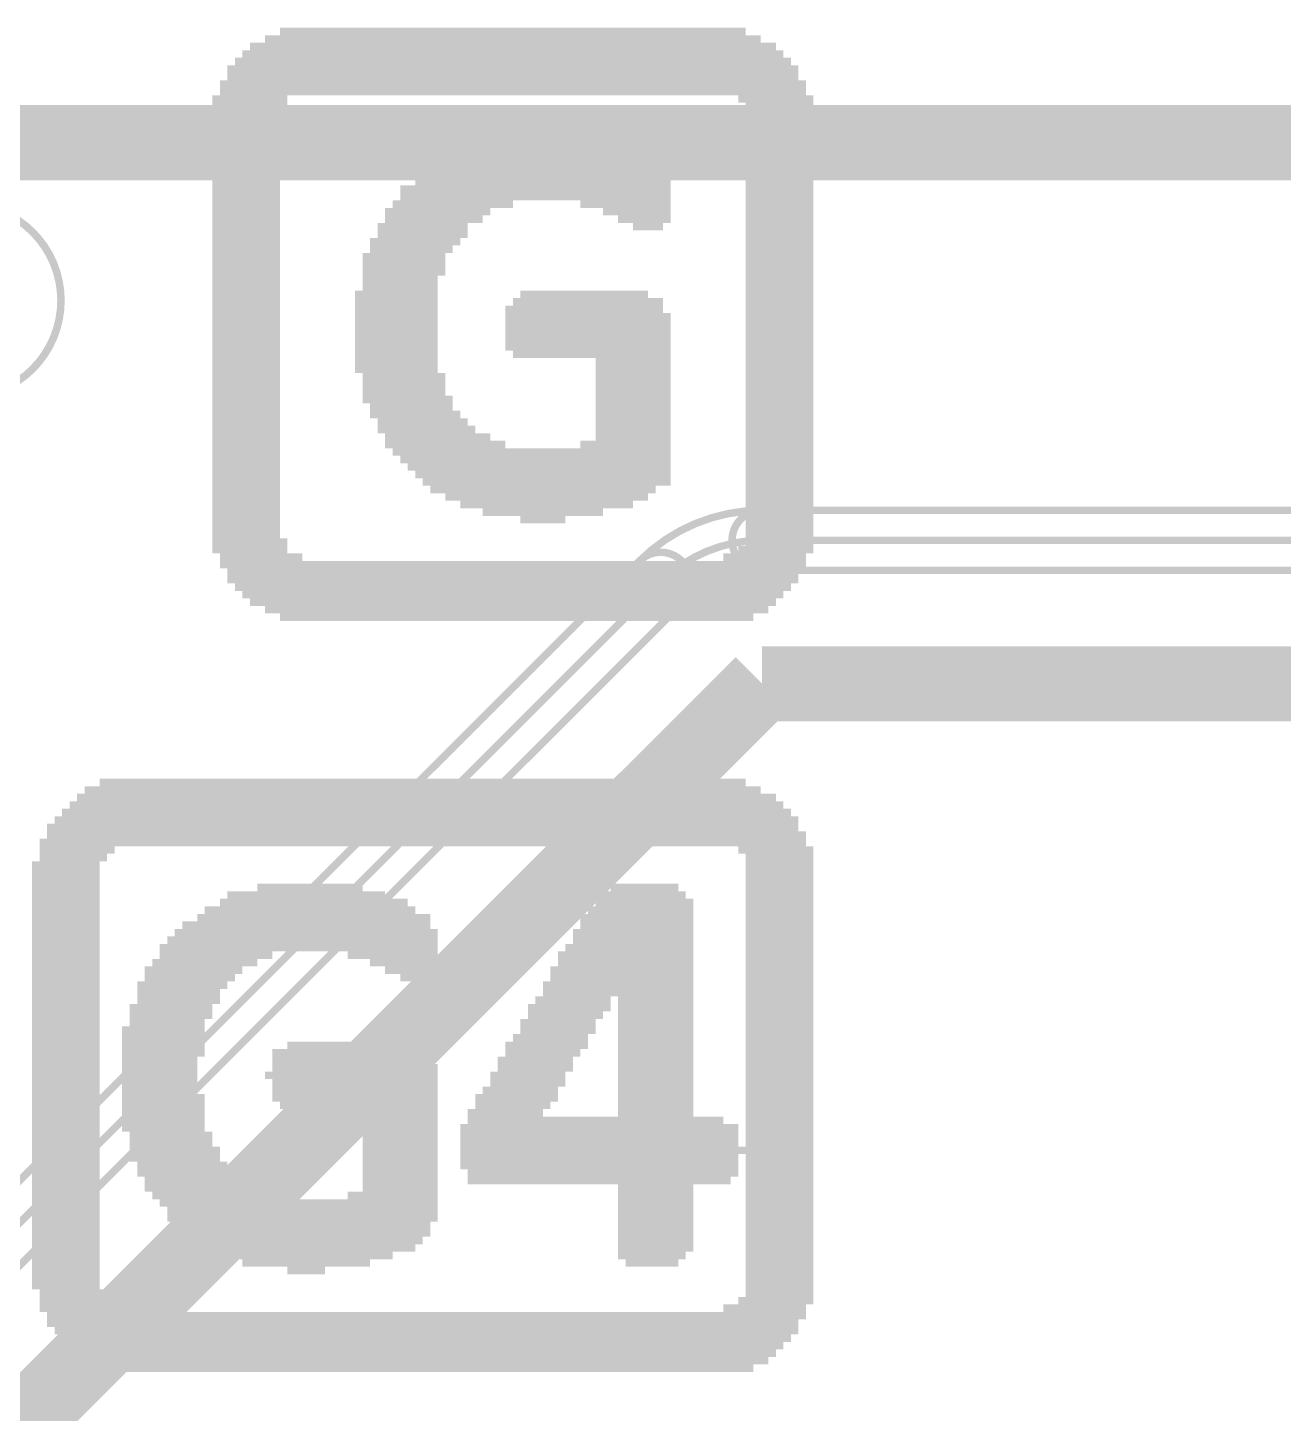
# Model space of a CAD drawing. Header units: millimetres. Extents: x -20.3 to 71.3, y -20.5 to 20.3.
# Drawn here: x 22.383 to 26.628, y 9.063 to 13.75 of the extents above; entities that cross this region are included whole.
import ezdxf

# ---------------------------------------------------------------- set-up
doc = ezdxf.new("R2010")
doc.units = ezdxf.units.MM
for name, color, linetype, true_color in [('Bottom Layer', 7, 'Continuous', 0x0000ff), ('Top Layer', 7, 'Continuous', 0xff0000), ('Top Silkscreen Layer', 7, 'Continuous', 0xffcc00)]:
    doc.layers.add(name, color=color, linetype=linetype, true_color=true_color)

msp = doc.modelspace()

# ---------------------------------------------------------------- linework, layer by layer
at = {"layer": 'Bottom Layer', "const_width": 0.0254}
msp.add_lwpolyline([(21.209, 12.4995, -1), (21.209, 13.1546), (22.1681, 13.1546, -1), (22.1681, 12.4995)], format="xyb", close=True, dxfattribs=at)
at = {"layer": 'Top Layer', "const_width": 0.254}
for points in [[(47.1593, 13.361), (21.616, 13.361)], [(21.209, 7.874), (24.8659, 11.5309)], [(24.8659, 11.5309), (46.0592, 11.5309)]]:
    msp.add_lwpolyline(points, dxfattribs=at)
at = {"layer": 'Top Layer', "const_width": 0.0254}
for points in [[(21.209, 12.4995, -1), (21.209, 13.1546), (22.1681, 13.1546, -1), (22.1681, 12.4995)], [(24.451, 11.9457, -0.198912), (24.8659, 12.1176, -1), (24.8659, 11.9144, 0.198912), (24.5947, 11.8021, -1)], [(24.8659, 11.9144, -1), (24.8659, 12.1176), (40.3599, 12.1176, -1), (40.3599, 11.9144)], [(24.8659, 11.9144, -1), (24.8659, 12.1176), (24.8659, 12.1176, -1), (24.8659, 11.9144)], [(22.3385, 9.5459, -1), (22.1948, 9.6896), (24.451, 11.9457, -1), (24.5947, 11.8021)], [(24.5947, 11.8021, -1), (24.451, 11.9457), (24.451, 11.9457, -1), (24.5947, 11.8021)]]:
    msp.add_lwpolyline(points, format="xyb", close=True, dxfattribs=at)
msp.add_lwpolyline([(40.3599, 12.016), (24.8659, 12.016), (24.8659, 12.016, 0.198912), (24.5228, 11.8739), (24.5228, 11.8739), (22.2667, 9.6177, 0.013475)], format="xyb", dxfattribs=at)
at = {"layer": 'Top Silkscreen Layer', "const_width": 0.0254}
for points in [[(23.2359, 13.737), (24.8107, 13.737)], [(23.2359, 13.737), (24.8107, 13.737)], [(23.1343, 13.6862), (24.9123, 13.6862)], [(23.1343, 13.6862), (24.9123, 13.6862)], [(23.1851, 13.7116), (24.8614, 13.7116)], [(23.1851, 13.7116), (24.8614, 13.7116)], [(23.0834, 13.6354), (24.9631, 13.6354)], [(23.0834, 13.6354), (24.9631, 13.6354)], [(23.1089, 13.6608), (24.9377, 13.6608)], [(23.1089, 13.6608), (24.9377, 13.6608)], [(23.0581, 13.61), (24.9884, 13.61)], [(23.0581, 13.61), (24.9884, 13.61)], [(23.0581, 13.5846), (24.9884, 13.5846)], [(23.0581, 13.5846), (24.9884, 13.5846)], [(23.0327, 13.5592), (25.0139, 13.5592)], [(23.0327, 13.5592), (25.0139, 13.5592)], [(23.0327, 13.5338), (25.0139, 13.5338)], [(23.0327, 13.5338), (25.0139, 13.5338)], [(23.0073, 13.5084), (23.2613, 13.5084)], [(23.0073, 13.5084), (23.2613, 13.5084)], [(24.7853, 13.5084), (25.0393, 13.5084)], [(24.7853, 13.5084), (25.0393, 13.5084)], [(23.0073, 13.483), (23.2613, 13.483)], [(23.0073, 13.483), (23.2613, 13.483)], [(23.0073, 13.4576), (23.2359, 13.4576)], [(23.0073, 13.4576), (23.2359, 13.4576)], [(24.8107, 13.483), (25.0393, 13.483)], [(24.8107, 13.483), (25.0393, 13.483)], [(24.8107, 13.4576), (25.0393, 13.4576)], [(24.8107, 13.4576), (25.0393, 13.4576)], [(23.0073, 13.4322), (23.2359, 13.4322)], [(23.0073, 13.4322), (23.2359, 13.4322)], [(23.0073, 13.4068), (23.2359, 13.4068)], [(23.0073, 13.4068), (23.2359, 13.4068)], [(24.8107, 13.4322), (25.0393, 13.4322)], [(24.8107, 13.4322), (25.0393, 13.4322)], [(24.8107, 13.4068), (25.0393, 13.4068)], [(24.8107, 13.4068), (25.0393, 13.4068)], [(23.0073, 13.3814), (23.2359, 13.3814)], [(23.0073, 13.3814), (23.2359, 13.3814)], [(23.0073, 13.356), (23.2359, 13.356)], [(23.0073, 13.356), (23.2359, 13.356)], [(23.8709, 13.356), (24.4043, 13.356)], [(23.8709, 13.356), (24.4043, 13.356)], [(23.9471, 13.3814), (24.3281, 13.3814)], [(23.9471, 13.3814), (24.3281, 13.3814)], [(24.8107, 13.3814), (25.0393, 13.3814)], [(24.8107, 13.3814), (25.0393, 13.3814)], [(24.8107, 13.356), (25.0393, 13.356)], [(24.8107, 13.356), (25.0393, 13.356)], [(23.0073, 13.3306), (23.2359, 13.3306)], [(23.0073, 13.3306), (23.2359, 13.3306)], [(23.0073, 13.3052), (23.2359, 13.3052)], [(23.0073, 13.3052), (23.2359, 13.3052)], [(23.7693, 13.3052), (24.5059, 13.3052)], [(23.7693, 13.3052), (24.5059, 13.3052)], [(23.8201, 13.3306), (24.4551, 13.3306)], [(23.8201, 13.3306), (24.4551, 13.3306)], [(24.8107, 13.3306), (25.0393, 13.3306)], [(24.8107, 13.3306), (25.0393, 13.3306)], [(24.8107, 13.3052), (25.0393, 13.3052)], [(24.8107, 13.3052), (25.0393, 13.3052)], [(23.0073, 13.2798), (23.2359, 13.2798)], [(23.0073, 13.2798), (23.2359, 13.2798)], [(23.0073, 13.2544), (23.2359, 13.2544)], [(23.0073, 13.2544), (23.2359, 13.2544)], [(23.7184, 13.2544), (24.5313, 13.2544)], [(23.7184, 13.2544), (24.5313, 13.2544)], [(23.7439, 13.2798), (24.5313, 13.2798)], [(23.7439, 13.2798), (24.5313, 13.2798)], [(24.8107, 13.2798), (25.0393, 13.2798)], [(24.8107, 13.2798), (25.0393, 13.2798)], [(24.8107, 13.2544), (25.0393, 13.2544)], [(24.8107, 13.2544), (25.0393, 13.2544)], [(23.0073, 13.229), (23.2359, 13.229)], [(23.0073, 13.229), (23.2359, 13.229)], [(23.0073, 13.2036), (23.2359, 13.2036)], [(23.0073, 13.2036), (23.2359, 13.2036)], [(23.6423, 13.2036), (24.5567, 13.2036)], [(23.6423, 13.2036), (24.5567, 13.2036)], [(23.6931, 13.229), (24.5567, 13.229)], [(23.6931, 13.229), (24.5567, 13.229)], [(24.8107, 13.229), (25.0393, 13.229)], [(24.8107, 13.229), (25.0393, 13.229)], [(24.8107, 13.2036), (25.0393, 13.2036)], [(24.8107, 13.2036), (25.0393, 13.2036)], [(23.0073, 13.1782), (23.2359, 13.1782)], [(23.0073, 13.1782), (23.2359, 13.1782)], [(23.6423, 13.1782), (24.5567, 13.1782)], [(23.6423, 13.1782), (24.5567, 13.1782)], [(24.8107, 13.1782), (25.0393, 13.1782)], [(24.8107, 13.1782), (25.0393, 13.1782)], [(23.0073, 13.1528), (23.2359, 13.1528)], [(23.0073, 13.1528), (23.2359, 13.1528)], [(23.0073, 13.1274), (23.2359, 13.1274)], [(23.0073, 13.1274), (23.2359, 13.1274)], [(23.5914, 13.1274), (23.9471, 13.1274)], [(23.5914, 13.1274), (23.9471, 13.1274)], [(23.6169, 13.1528), (24.0233, 13.1528)], [(23.6169, 13.1528), (24.0233, 13.1528)], [(24.2519, 13.1528), (24.5567, 13.1528)], [(24.2519, 13.1528), (24.5567, 13.1528)], [(24.3281, 13.1274), (24.5567, 13.1274)], [(24.3281, 13.1274), (24.5567, 13.1274)], [(24.8107, 13.1528), (25.0393, 13.1528)], [(24.8107, 13.1528), (25.0393, 13.1528)], [(24.8107, 13.1274), (25.0393, 13.1274)], [(24.8107, 13.1274), (25.0393, 13.1274)], [(23.0073, 13.102), (23.2359, 13.102)], [(23.0073, 13.102), (23.2359, 13.102)], [(23.0073, 13.0766), (23.2359, 13.0766)], [(23.0073, 13.0766), (23.2359, 13.0766)], [(23.5661, 13.0766), (23.8709, 13.0766)], [(23.5661, 13.0766), (23.8709, 13.0766)], [(23.5914, 13.102), (23.9217, 13.102)], [(23.5914, 13.102), (23.9217, 13.102)], [(24.3789, 13.102), (24.5567, 13.102)], [(24.3789, 13.102), (24.5567, 13.102)], [(24.4297, 13.0766), (24.5313, 13.0766)], [(24.4297, 13.0766), (24.5313, 13.0766)], [(24.8107, 13.102), (25.0393, 13.102)], [(24.8107, 13.102), (25.0393, 13.102)], [(24.8107, 13.0766), (25.0393, 13.0766)], [(24.8107, 13.0766), (25.0393, 13.0766)], [(23.0073, 13.0512), (23.2359, 13.0512)], [(23.0073, 13.0512), (23.2359, 13.0512)], [(23.0073, 13.0258), (23.2359, 13.0258)], [(23.0073, 13.0258), (23.2359, 13.0258)], [(23.5407, 13.0258), (23.8454, 13.0258)], [(23.5407, 13.0258), (23.8454, 13.0258)], [(23.5661, 13.0512), (23.8709, 13.0512)], [(23.5661, 13.0512), (23.8709, 13.0512)], [(24.8107, 13.0512), (25.0393, 13.0512)], [(24.8107, 13.0512), (25.0393, 13.0512)], [(24.8107, 13.0258), (25.0393, 13.0258)], [(24.8107, 13.0258), (25.0393, 13.0258)], [(23.0073, 13.0004), (23.2359, 13.0004)], [(23.0073, 13.0004), (23.2359, 13.0004)], [(23.0073, 12.975), (23.2359, 12.975)], [(23.0073, 12.975), (23.2359, 12.975)], [(23.5153, 12.975), (23.7947, 12.975)], [(23.5153, 12.975), (23.7947, 12.975)], [(23.5407, 13.0004), (23.8201, 13.0004)], [(23.5407, 13.0004), (23.8201, 13.0004)], [(24.8107, 13.0004), (25.0393, 13.0004)], [(24.8107, 13.0004), (25.0393, 13.0004)], [(24.8107, 12.975), (25.0393, 12.975)], [(24.8107, 12.975), (25.0393, 12.975)], [(23.0073, 12.9496), (23.2359, 12.9496)], [(23.0073, 12.9496), (23.2359, 12.9496)], [(23.0073, 12.9242), (23.2359, 12.9242)], [(23.0073, 12.9242), (23.2359, 12.9242)], [(23.5153, 12.9496), (23.7947, 12.9496)], [(23.5153, 12.9496), (23.7947, 12.9496)], [(23.5153, 12.9242), (23.7947, 12.9242)], [(23.5153, 12.9242), (23.7947, 12.9242)], [(24.8107, 12.9496), (25.0393, 12.9496)], [(24.8107, 12.9496), (25.0393, 12.9496)], [(24.8107, 12.9242), (25.0393, 12.9242)], [(24.8107, 12.9242), (25.0393, 12.9242)], [(23.0073, 12.8988), (23.2359, 12.8988)], [(23.0073, 12.8988), (23.2359, 12.8988)], [(23.5153, 12.8988), (23.7693, 12.8988)], [(23.5153, 12.8988), (23.7693, 12.8988)], [(24.8107, 12.8988), (25.0393, 12.8988)], [(24.8107, 12.8988), (25.0393, 12.8988)], [(23.0073, 12.8734), (23.2359, 12.8734)], [(23.0073, 12.8734), (23.2359, 12.8734)], [(23.0073, 12.848), (23.2359, 12.848)], [(23.0073, 12.848), (23.2359, 12.848)], [(23.4899, 12.848), (23.7693, 12.848)], [(23.4899, 12.848), (23.7693, 12.848)], [(23.5153, 12.8734), (23.7693, 12.8734)], [(23.5153, 12.8734), (23.7693, 12.8734)], [(24.0487, 12.848), (24.4804, 12.848)], [(24.0487, 12.848), (24.4804, 12.848)], [(24.8107, 12.8734), (25.0393, 12.8734)], [(24.8107, 12.8734), (25.0393, 12.8734)], [(24.8107, 12.848), (25.0393, 12.848)], [(24.8107, 12.848), (25.0393, 12.848)], [(23.0073, 12.8226), (23.2359, 12.8226)], [(23.0073, 12.8226), (23.2359, 12.8226)], [(23.0073, 12.7972), (23.2359, 12.7972)], [(23.0073, 12.7972), (23.2359, 12.7972)], [(23.4899, 12.8226), (23.7693, 12.8226)], [(23.4899, 12.8226), (23.7693, 12.8226)], [(23.4899, 12.7972), (23.7693, 12.7972)], [(23.4899, 12.7972), (23.7693, 12.7972)], [(23.9979, 12.7972), (24.5313, 12.7972)], [(23.9979, 12.7972), (24.5313, 12.7972)], [(24.0233, 12.8226), (24.5313, 12.8226)], [(24.0233, 12.8226), (24.5313, 12.8226)], [(24.8107, 12.8226), (25.0393, 12.8226)], [(24.8107, 12.8226), (25.0393, 12.8226)], [(24.8107, 12.7972), (25.0393, 12.7972)], [(24.8107, 12.7972), (25.0393, 12.7972)], [(23.0073, 12.7718), (23.2359, 12.7718)], [(23.0073, 12.7718), (23.2359, 12.7718)], [(23.0073, 12.7464), (23.2359, 12.7464)], [(23.0073, 12.7464), (23.2359, 12.7464)], [(23.4899, 12.7718), (23.7693, 12.7718)], [(23.4899, 12.7718), (23.7693, 12.7718)], [(23.4899, 12.7464), (23.7693, 12.7464)], [(23.4899, 12.7464), (23.7693, 12.7464)], [(23.9979, 12.7718), (24.5567, 12.7718)], [(23.9979, 12.7718), (24.5567, 12.7718)], [(23.9979, 12.7464), (24.5567, 12.7464)], [(23.9979, 12.7464), (24.5567, 12.7464)], [(24.8107, 12.7718), (25.0393, 12.7718)], [(24.8107, 12.7718), (25.0393, 12.7718)], [(24.8107, 12.7464), (25.0393, 12.7464)], [(24.8107, 12.7464), (25.0393, 12.7464)], [(23.0073, 12.721), (23.2359, 12.721)], [(23.0073, 12.721), (23.2359, 12.721)], [(23.0073, 12.6956), (23.2359, 12.6956)], [(23.0073, 12.6956), (23.2359, 12.6956)], [(23.4899, 12.721), (23.7693, 12.721)], [(23.4899, 12.721), (23.7693, 12.721)], [(23.4899, 12.6956), (23.7693, 12.6956)], [(23.4899, 12.6956), (23.7693, 12.6956)], [(23.9979, 12.721), (24.5567, 12.721)], [(23.9979, 12.721), (24.5567, 12.721)], [(23.9979, 12.6956), (24.5567, 12.6956)], [(23.9979, 12.6956), (24.5567, 12.6956)], [(24.8107, 12.721), (25.0393, 12.721)], [(24.8107, 12.721), (25.0393, 12.721)], [(24.8107, 12.6956), (25.0393, 12.6956)], [(24.8107, 12.6956), (25.0393, 12.6956)], [(23.0073, 12.6702), (23.2359, 12.6702)], [(23.0073, 12.6702), (23.2359, 12.6702)], [(23.0073, 12.6448), (23.2359, 12.6448)], [(23.0073, 12.6448), (23.2359, 12.6448)], [(23.4899, 12.6702), (23.7693, 12.6702)], [(23.4899, 12.6702), (23.7693, 12.6702)], [(23.4899, 12.6448), (23.7693, 12.6448)], [(23.4899, 12.6448), (23.7693, 12.6448)], [(23.9979, 12.6702), (24.5567, 12.6702)], [(23.9979, 12.6702), (24.5567, 12.6702)], [(24.0233, 12.6448), (24.5567, 12.6448)], [(24.0233, 12.6448), (24.5567, 12.6448)], [(24.8107, 12.6702), (25.0393, 12.6702)], [(24.8107, 12.6702), (25.0393, 12.6702)], [(24.8107, 12.6448), (25.0393, 12.6448)], [(24.8107, 12.6448), (25.0393, 12.6448)], [(23.0073, 12.6194), (23.2359, 12.6194)], [(23.0073, 12.6194), (23.2359, 12.6194)], [(23.0073, 12.594), (23.2359, 12.594)], [(23.0073, 12.594), (23.2359, 12.594)], [(23.4899, 12.6194), (23.7693, 12.6194)], [(23.4899, 12.6194), (23.7693, 12.6194)], [(23.4899, 12.594), (23.7693, 12.594)], [(23.4899, 12.594), (23.7693, 12.594)], [(24.3027, 12.6194), (24.5567, 12.6194)], [(24.3027, 12.6194), (24.5567, 12.6194)], [(24.3027, 12.594), (24.5567, 12.594)], [(24.3027, 12.594), (24.5567, 12.594)], [(24.8107, 12.6194), (25.0393, 12.6194)], [(24.8107, 12.6194), (25.0393, 12.6194)], [(24.8107, 12.594), (25.0393, 12.594)], [(24.8107, 12.594), (25.0393, 12.594)], [(23.0073, 12.5686), (23.2359, 12.5686)], [(23.0073, 12.5686), (23.2359, 12.5686)], [(23.5153, 12.5686), (23.7947, 12.5686)], [(23.5153, 12.5686), (23.7947, 12.5686)], [(24.3027, 12.5686), (24.5567, 12.5686)], [(24.3027, 12.5686), (24.5567, 12.5686)], [(24.8107, 12.5686), (25.0393, 12.5686)], [(24.8107, 12.5686), (25.0393, 12.5686)], [(23.0073, 12.5432), (23.2359, 12.5432)], [(23.0073, 12.5432), (23.2359, 12.5432)], [(23.0073, 12.5178), (23.2359, 12.5178)], [(23.0073, 12.5178), (23.2359, 12.5178)], [(23.5153, 12.5432), (23.7947, 12.5432)], [(23.5153, 12.5432), (23.7947, 12.5432)], [(23.5153, 12.5178), (23.7947, 12.5178)], [(23.5153, 12.5178), (23.7947, 12.5178)], [(24.3027, 12.5432), (24.5567, 12.5432)], [(24.3027, 12.5432), (24.5567, 12.5432)], [(24.3027, 12.5178), (24.5567, 12.5178)], [(24.3027, 12.5178), (24.5567, 12.5178)], [(24.8107, 12.5432), (25.0393, 12.5432)], [(24.8107, 12.5432), (25.0393, 12.5432)], [(24.8107, 12.5178), (25.0393, 12.5178)], [(24.8107, 12.5178), (25.0393, 12.5178)], [(23.0073, 12.4924), (23.2359, 12.4924)], [(23.0073, 12.4924), (23.2359, 12.4924)], [(23.0073, 12.467), (23.2359, 12.467)], [(23.0073, 12.467), (23.2359, 12.467)], [(23.5153, 12.4924), (23.8201, 12.4924)], [(23.5153, 12.4924), (23.8201, 12.4924)], [(23.5407, 12.467), (23.8201, 12.467)], [(23.5407, 12.467), (23.8201, 12.467)], [(24.3027, 12.4924), (24.5567, 12.4924)], [(24.3027, 12.4924), (24.5567, 12.4924)], [(24.3027, 12.467), (24.5567, 12.467)], [(24.3027, 12.467), (24.5567, 12.467)], [(24.8107, 12.4924), (25.0393, 12.4924)], [(24.8107, 12.4924), (25.0393, 12.4924)], [(24.8107, 12.467), (25.0393, 12.467)], [(24.8107, 12.467), (25.0393, 12.467)], [(23.0073, 12.4416), (23.2359, 12.4416)], [(23.0073, 12.4416), (23.2359, 12.4416)], [(23.0073, 12.4162), (23.2359, 12.4162)], [(23.0073, 12.4162), (23.2359, 12.4162)], [(23.5407, 12.4416), (23.8454, 12.4416)], [(23.5407, 12.4416), (23.8454, 12.4416)], [(23.5661, 12.4162), (23.8709, 12.4162)], [(23.5661, 12.4162), (23.8709, 12.4162)], [(24.3027, 12.4416), (24.5567, 12.4416)], [(24.3027, 12.4416), (24.5567, 12.4416)], [(24.3027, 12.4162), (24.5567, 12.4162)], [(24.3027, 12.4162), (24.5567, 12.4162)], [(24.8107, 12.4416), (25.0393, 12.4416)], [(24.8107, 12.4416), (25.0393, 12.4416)], [(24.8107, 12.4162), (25.0393, 12.4162)], [(24.8107, 12.4162), (25.0393, 12.4162)], [(23.0073, 12.3908), (23.2359, 12.3908)], [(23.0073, 12.3908), (23.2359, 12.3908)], [(23.0073, 12.3654), (23.2359, 12.3654)], [(23.0073, 12.3654), (23.2359, 12.3654)], [(23.5661, 12.3908), (23.8963, 12.3908)], [(23.5661, 12.3908), (23.8963, 12.3908)], [(23.5914, 12.3654), (23.9471, 12.3654)], [(23.5914, 12.3654), (23.9471, 12.3654)], [(24.3027, 12.3908), (24.5567, 12.3908)], [(24.3027, 12.3908), (24.5567, 12.3908)], [(24.3027, 12.3654), (24.5567, 12.3654)], [(24.3027, 12.3654), (24.5567, 12.3654)], [(24.8107, 12.3908), (25.0393, 12.3908)], [(24.8107, 12.3908), (25.0393, 12.3908)], [(24.8107, 12.3654), (25.0393, 12.3654)], [(24.8107, 12.3654), (25.0393, 12.3654)], [(23.0073, 12.34), (23.2359, 12.34)], [(23.0073, 12.34), (23.2359, 12.34)], [(23.0073, 12.3146), (23.2359, 12.3146)], [(23.0073, 12.3146), (23.2359, 12.3146)], [(23.5914, 12.34), (23.9979, 12.34)], [(23.5914, 12.34), (23.9979, 12.34)], [(23.6169, 12.3146), (24.5567, 12.3146)], [(23.6169, 12.3146), (24.5567, 12.3146)], [(24.2519, 12.34), (24.5567, 12.34)], [(24.2519, 12.34), (24.5567, 12.34)], [(24.8107, 12.34), (25.0393, 12.34)], [(24.8107, 12.34), (25.0393, 12.34)], [(24.8107, 12.3146), (25.0393, 12.3146)], [(24.8107, 12.3146), (25.0393, 12.3146)], [(23.0073, 12.2892), (23.2359, 12.2892)], [(23.0073, 12.2892), (23.2359, 12.2892)], [(23.6423, 12.2892), (24.5567, 12.2892)], [(23.6423, 12.2892), (24.5567, 12.2892)], [(24.8107, 12.2892), (25.0393, 12.2892)], [(24.8107, 12.2892), (25.0393, 12.2892)], [(23.0073, 12.2638), (23.2359, 12.2638)], [(23.0073, 12.2638), (23.2359, 12.2638)], [(23.0073, 12.2384), (23.2359, 12.2384)], [(23.0073, 12.2384), (23.2359, 12.2384)], [(23.6677, 12.2638), (24.5567, 12.2638)], [(23.6677, 12.2638), (24.5567, 12.2638)], [(23.6931, 12.2384), (24.5567, 12.2384)], [(23.6931, 12.2384), (24.5567, 12.2384)], [(24.8107, 12.2638), (25.0393, 12.2638)], [(24.8107, 12.2638), (25.0393, 12.2638)], [(24.8107, 12.2384), (25.0393, 12.2384)], [(24.8107, 12.2384), (25.0393, 12.2384)], [(23.0073, 12.213), (23.2359, 12.213)], [(23.0073, 12.213), (23.2359, 12.213)], [(23.0073, 12.1876), (23.2359, 12.1876)], [(23.0073, 12.1876), (23.2359, 12.1876)], [(23.7184, 12.213), (24.5567, 12.213)], [(23.7184, 12.213), (24.5567, 12.213)], [(23.7439, 12.1876), (24.5059, 12.1876)], [(23.7439, 12.1876), (24.5059, 12.1876)], [(24.8107, 12.213), (25.0393, 12.213)], [(24.8107, 12.213), (25.0393, 12.213)], [(24.8107, 12.1876), (25.0393, 12.1876)], [(24.8107, 12.1876), (25.0393, 12.1876)], [(23.0073, 12.1622), (23.2359, 12.1622)], [(23.0073, 12.1622), (23.2359, 12.1622)], [(23.0073, 12.1368), (23.2359, 12.1368)], [(23.0073, 12.1368), (23.2359, 12.1368)], [(23.7947, 12.1622), (24.4804, 12.1622)], [(23.7947, 12.1622), (24.4804, 12.1622)], [(23.8454, 12.1368), (24.4297, 12.1368)], [(23.8454, 12.1368), (24.4297, 12.1368)], [(24.8107, 12.1622), (25.0393, 12.1622)], [(24.8107, 12.1622), (25.0393, 12.1622)], [(24.8107, 12.1368), (25.0393, 12.1368)], [(24.8107, 12.1368), (25.0393, 12.1368)], [(23.0073, 12.1114), (23.2359, 12.1114)], [(23.0073, 12.1114), (23.2359, 12.1114)], [(23.0073, 12.086), (23.2359, 12.086)], [(23.0073, 12.086), (23.2359, 12.086)], [(23.9217, 12.1114), (24.3281, 12.1114)], [(23.9217, 12.1114), (24.3281, 12.1114)], [(24.0487, 12.086), (24.2011, 12.086)], [(24.0487, 12.086), (24.2011, 12.086)], [(24.8107, 12.1114), (25.0393, 12.1114)], [(24.8107, 12.1114), (25.0393, 12.1114)], [(24.8107, 12.086), (25.0393, 12.086)], [(24.8107, 12.086), (25.0393, 12.086)], [(23.0073, 12.0606), (23.2359, 12.0606)], [(23.0073, 12.0606), (23.2359, 12.0606)], [(23.0073, 12.0352), (23.2359, 12.0352)], [(23.0073, 12.0352), (23.2359, 12.0352)], [(24.8107, 12.0606), (25.0393, 12.0606)], [(24.8107, 12.0606), (25.0393, 12.0606)], [(24.8107, 12.0352), (25.0393, 12.0352)], [(24.8107, 12.0352), (25.0393, 12.0352)], [(23.0073, 12.0098), (23.2613, 12.0098)], [(23.0073, 12.0098), (23.2613, 12.0098)], [(24.8107, 12.0098), (25.0393, 12.0098)], [(24.8107, 12.0098), (25.0393, 12.0098)], [(23.0073, 11.9844), (23.2613, 11.9844)], [(23.0073, 11.9844), (23.2613, 11.9844)], [(23.0327, 11.959), (23.3121, 11.959)], [(23.0327, 11.959), (23.3121, 11.959)], [(24.7344, 11.959), (25.0139, 11.959)], [(24.7344, 11.959), (25.0139, 11.959)], [(24.7853, 11.9844), (25.0393, 11.9844)], [(24.7853, 11.9844), (25.0393, 11.9844)], [(23.0327, 11.9336), (25.0139, 11.9336)], [(23.0327, 11.9336), (25.0139, 11.9336)], [(23.0581, 11.9082), (24.9884, 11.9082)], [(23.0581, 11.9082), (24.9884, 11.9082)], [(23.0581, 11.8828), (24.9884, 11.8828)], [(23.0581, 11.8828), (24.9884, 11.8828)], [(23.0834, 11.8574), (24.9631, 11.8574)], [(23.0834, 11.8574), (24.9631, 11.8574)], [(23.1089, 11.832), (24.9377, 11.832)], [(23.1089, 11.832), (24.9377, 11.832)], [(23.1343, 11.8066), (24.9123, 11.8066)], [(23.1343, 11.8066), (24.9123, 11.8066)], [(23.1851, 11.7812), (24.8869, 11.7812)], [(23.1851, 11.7812), (24.8869, 11.7812)], [(23.2359, 11.7558), (24.8361, 11.7558)], [(23.2359, 11.7558), (24.8361, 11.7558)], [(22.6263, 11.197), (24.8107, 11.197)], [(22.6263, 11.197), (24.8107, 11.197)], [(22.5501, 11.1462), (24.9123, 11.1462)], [(22.5501, 11.1462), (24.9123, 11.1462)], [(22.5754, 11.1716), (24.8614, 11.1716)], [(22.5754, 11.1716), (24.8614, 11.1716)], [(22.4993, 11.0954), (24.9631, 11.0954)], [(22.4993, 11.0954), (24.9631, 11.0954)], [(22.5247, 11.1208), (24.9377, 11.1208)], [(22.5247, 11.1208), (24.9377, 11.1208)], [(22.4739, 11.07), (24.9884, 11.07)], [(22.4739, 11.07), (24.9884, 11.07)], [(22.4484, 11.0446), (24.9884, 11.0446)], [(22.4484, 11.0446), (24.9884, 11.0446)], [(22.4484, 11.0192), (25.0139, 11.0192)], [(22.4484, 11.0192), (25.0139, 11.0192)], [(22.4231, 10.9938), (25.0139, 10.9938)], [(22.4231, 10.9938), (25.0139, 10.9938)], [(22.4231, 10.9684), (22.6771, 10.9684)], [(22.4231, 10.9684), (22.6771, 10.9684)], [(24.7853, 10.9684), (25.0393, 10.9684)], [(24.7853, 10.9684), (25.0393, 10.9684)], [(22.3977, 10.9176), (22.6263, 10.9176)], [(22.3977, 10.9176), (22.6263, 10.9176)], [(22.4231, 10.943), (22.6517, 10.943)], [(22.4231, 10.943), (22.6517, 10.943)], [(24.8107, 10.943), (25.0393, 10.943)], [(24.8107, 10.943), (25.0393, 10.943)], [(24.8107, 10.9176), (25.0393, 10.9176)], [(24.8107, 10.9176), (25.0393, 10.9176)], [(22.3977, 10.8922), (22.6263, 10.8922)], [(22.3977, 10.8922), (22.6263, 10.8922)], [(22.3977, 10.8668), (22.6263, 10.8668)], [(22.3977, 10.8668), (22.6263, 10.8668)], [(24.8107, 10.8922), (25.0393, 10.8922)], [(24.8107, 10.8922), (25.0393, 10.8922)], [(24.8107, 10.8668), (25.0393, 10.8668)], [(24.8107, 10.8668), (25.0393, 10.8668)], [(22.3977, 10.8414), (22.6263, 10.8414)], [(22.3977, 10.8414), (22.6263, 10.8414)], [(22.3977, 10.816), (22.6263, 10.816)], [(22.3977, 10.816), (22.6263, 10.816)], [(23.0581, 10.816), (23.5914, 10.816)], [(23.0581, 10.816), (23.5914, 10.816)], [(23.1597, 10.8414), (23.5153, 10.8414)], [(23.1597, 10.8414), (23.5153, 10.8414)], [(24.3027, 10.816), (24.6074, 10.816)], [(24.3027, 10.816), (24.6074, 10.816)], [(24.3534, 10.8414), (24.5821, 10.8414)], [(24.3534, 10.8414), (24.5821, 10.8414)], [(24.8107, 10.8414), (25.0393, 10.8414)], [(24.8107, 10.8414), (25.0393, 10.8414)], [(24.8107, 10.816), (25.0393, 10.816)], [(24.8107, 10.816), (25.0393, 10.816)], [(22.3977, 10.7906), (22.6263, 10.7906)], [(22.3977, 10.7906), (22.6263, 10.7906)], [(23.0327, 10.7906), (23.6677, 10.7906)], [(23.0327, 10.7906), (23.6677, 10.7906)], [(24.3027, 10.7906), (24.6329, 10.7906)], [(24.3027, 10.7906), (24.6329, 10.7906)], [(24.8107, 10.7906), (25.0393, 10.7906)], [(24.8107, 10.7906), (25.0393, 10.7906)], [(22.3977, 10.7652), (22.6263, 10.7652)], [(22.3977, 10.7652), (22.6263, 10.7652)], [(22.3977, 10.7398), (22.6263, 10.7398)], [(22.3977, 10.7398), (22.6263, 10.7398)], [(22.9564, 10.7398), (23.7439, 10.7398)], [(22.9564, 10.7398), (23.7439, 10.7398)], [(22.9819, 10.7652), (23.6931, 10.7652)], [(22.9819, 10.7652), (23.6931, 10.7652)], [(24.2519, 10.7398), (24.6329, 10.7398)], [(24.2519, 10.7398), (24.6329, 10.7398)], [(24.2773, 10.7652), (24.6329, 10.7652)], [(24.2773, 10.7652), (24.6329, 10.7652)], [(24.8107, 10.7652), (25.0393, 10.7652)], [(24.8107, 10.7652), (25.0393, 10.7652)], [(24.8107, 10.7398), (25.0393, 10.7398)], [(24.8107, 10.7398), (25.0393, 10.7398)], [(22.3977, 10.7144), (22.6263, 10.7144)], [(22.3977, 10.7144), (22.6263, 10.7144)], [(22.3977, 10.689), (22.6263, 10.689)], [(22.3977, 10.689), (22.6263, 10.689)], [(22.8803, 10.689), (23.7693, 10.689)], [(22.8803, 10.689), (23.7693, 10.689)], [(22.9057, 10.7144), (23.7439, 10.7144)], [(22.9057, 10.7144), (23.7439, 10.7144)], [(24.2264, 10.689), (24.6329, 10.689)], [(24.2264, 10.689), (24.6329, 10.689)], [(24.2519, 10.7144), (24.6329, 10.7144)], [(24.2519, 10.7144), (24.6329, 10.7144)], [(24.8107, 10.7144), (25.0393, 10.7144)], [(24.8107, 10.7144), (25.0393, 10.7144)], [(24.8107, 10.689), (25.0393, 10.689)], [(24.8107, 10.689), (25.0393, 10.689)], [(22.3977, 10.6636), (22.6263, 10.6636)], [(22.3977, 10.6636), (22.6263, 10.6636)], [(22.3977, 10.6382), (22.6263, 10.6382)], [(22.3977, 10.6382), (22.6263, 10.6382)], [(22.8294, 10.6382), (23.7693, 10.6382)], [(22.8294, 10.6382), (23.7693, 10.6382)], [(22.8549, 10.6636), (23.7693, 10.6636)], [(22.8549, 10.6636), (23.7693, 10.6636)], [(24.2011, 10.6382), (24.6329, 10.6382)], [(24.2011, 10.6382), (24.6329, 10.6382)], [(24.2264, 10.6636), (24.6329, 10.6636)], [(24.2264, 10.6636), (24.6329, 10.6636)], [(24.8107, 10.6636), (25.0393, 10.6636)], [(24.8107, 10.6636), (25.0393, 10.6636)], [(24.8107, 10.6382), (25.0393, 10.6382)], [(24.8107, 10.6382), (25.0393, 10.6382)], [(22.3977, 10.6128), (22.6263, 10.6128)], [(22.3977, 10.6128), (22.6263, 10.6128)], [(22.3977, 10.5874), (22.6263, 10.5874)], [(22.3977, 10.5874), (22.6263, 10.5874)], [(22.8041, 10.5874), (23.1597, 10.5874)], [(22.8041, 10.5874), (23.1597, 10.5874)], [(22.8294, 10.6128), (23.2104, 10.6128)], [(22.8294, 10.6128), (23.2104, 10.6128)], [(23.4644, 10.6128), (23.7693, 10.6128)], [(23.4644, 10.6128), (23.7693, 10.6128)], [(23.5407, 10.5874), (23.7693, 10.5874)], [(23.5407, 10.5874), (23.7693, 10.5874)], [(24.1757, 10.6128), (24.6329, 10.6128)], [(24.1757, 10.6128), (24.6329, 10.6128)], [(24.1757, 10.5874), (24.6329, 10.5874)], [(24.1757, 10.5874), (24.6329, 10.5874)], [(24.8107, 10.6128), (25.0393, 10.6128)], [(24.8107, 10.6128), (25.0393, 10.6128)], [(24.8107, 10.5874), (25.0393, 10.5874)], [(24.8107, 10.5874), (25.0393, 10.5874)], [(22.3977, 10.562), (22.6263, 10.562)], [(22.3977, 10.562), (22.6263, 10.562)], [(22.3977, 10.5366), (22.6263, 10.5366)], [(22.3977, 10.5366), (22.6263, 10.5366)], [(22.7787, 10.562), (23.1089, 10.562)], [(22.7787, 10.562), (23.1089, 10.562)], [(22.7787, 10.5366), (23.0834, 10.5366)], [(22.7787, 10.5366), (23.0834, 10.5366)], [(23.5914, 10.562), (23.7439, 10.562)], [(23.5914, 10.562), (23.7439, 10.562)], [(23.6423, 10.5366), (23.7439, 10.5366)], [(23.6423, 10.5366), (23.7439, 10.5366)], [(24.1503, 10.562), (24.6329, 10.562)], [(24.1503, 10.562), (24.6329, 10.562)], [(24.1503, 10.5366), (24.6329, 10.5366)], [(24.1503, 10.5366), (24.6329, 10.5366)], [(24.8107, 10.562), (25.0393, 10.562)], [(24.8107, 10.562), (25.0393, 10.562)], [(24.8107, 10.5366), (25.0393, 10.5366)], [(24.8107, 10.5366), (25.0393, 10.5366)], [(22.3977, 10.5112), (22.6263, 10.5112)], [(22.3977, 10.5112), (22.6263, 10.5112)], [(22.3977, 10.4858), (22.6263, 10.4858)], [(22.3977, 10.4858), (22.6263, 10.4858)], [(22.7533, 10.5112), (23.0581, 10.5112)], [(22.7533, 10.5112), (23.0581, 10.5112)], [(22.7533, 10.4858), (23.0327, 10.4858)], [(22.7533, 10.4858), (23.0327, 10.4858)], [(24.1249, 10.5112), (24.6329, 10.5112)], [(24.1249, 10.5112), (24.6329, 10.5112)], [(24.1249, 10.4858), (24.6329, 10.4858)], [(24.1249, 10.4858), (24.6329, 10.4858)], [(24.8107, 10.5112), (25.0393, 10.5112)], [(24.8107, 10.5112), (25.0393, 10.5112)], [(24.8107, 10.4858), (25.0393, 10.4858)], [(24.8107, 10.4858), (25.0393, 10.4858)], [(22.3977, 10.4604), (22.6263, 10.4604)], [(22.3977, 10.4604), (22.6263, 10.4604)], [(22.7533, 10.4604), (23.0327, 10.4604)], [(22.7533, 10.4604), (23.0327, 10.4604)], [(24.0994, 10.4604), (24.3534, 10.4604)], [(24.0994, 10.4604), (24.3534, 10.4604)], [(24.3789, 10.4604), (24.6329, 10.4604)], [(24.3789, 10.4604), (24.6329, 10.4604)], [(24.8107, 10.4604), (25.0393, 10.4604)], [(24.8107, 10.4604), (25.0393, 10.4604)], [(22.3977, 10.435), (22.6263, 10.435)], [(22.3977, 10.435), (22.6263, 10.435)], [(22.3977, 10.4096), (22.6263, 10.4096)], [(22.3977, 10.4096), (22.6263, 10.4096)], [(22.7279, 10.435), (23.0073, 10.435)], [(22.7279, 10.435), (23.0073, 10.435)], [(22.7279, 10.4096), (23.0073, 10.4096)], [(22.7279, 10.4096), (23.0073, 10.4096)], [(24.0741, 10.435), (24.3534, 10.435)], [(24.0741, 10.435), (24.3534, 10.435)], [(24.0741, 10.4096), (24.3281, 10.4096)], [(24.0741, 10.4096), (24.3281, 10.4096)], [(24.3789, 10.435), (24.6329, 10.435)], [(24.3789, 10.435), (24.6329, 10.435)], [(24.3789, 10.4096), (24.6329, 10.4096)], [(24.3789, 10.4096), (24.6329, 10.4096)], [(24.8107, 10.435), (25.0393, 10.435)], [(24.8107, 10.435), (25.0393, 10.435)], [(24.8107, 10.4096), (25.0393, 10.4096)], [(24.8107, 10.4096), (25.0393, 10.4096)], [(22.3977, 10.3842), (22.6263, 10.3842)], [(22.3977, 10.3842), (22.6263, 10.3842)], [(22.3977, 10.3588), (22.6263, 10.3588)], [(22.3977, 10.3588), (22.6263, 10.3588)], [(22.7024, 10.3588), (22.9819, 10.3588)], [(22.7024, 10.3588), (22.9819, 10.3588)], [(22.7279, 10.3842), (22.9819, 10.3842)], [(22.7279, 10.3842), (22.9819, 10.3842)], [(24.0487, 10.3842), (24.3027, 10.3842)], [(24.0487, 10.3842), (24.3027, 10.3842)], [(24.0487, 10.3588), (24.3027, 10.3588)], [(24.0487, 10.3588), (24.3027, 10.3588)], [(24.3789, 10.3842), (24.6329, 10.3842)], [(24.3789, 10.3842), (24.6329, 10.3842)], [(24.3789, 10.3588), (24.6329, 10.3588)], [(24.3789, 10.3588), (24.6329, 10.3588)], [(24.8107, 10.3842), (25.0393, 10.3842)], [(24.8107, 10.3842), (25.0393, 10.3842)], [(24.8107, 10.3588), (25.0393, 10.3588)], [(24.8107, 10.3588), (25.0393, 10.3588)], [(22.3977, 10.3334), (22.6263, 10.3334)], [(22.3977, 10.3334), (22.6263, 10.3334)], [(22.3977, 10.308), (22.6263, 10.308)], [(22.3977, 10.308), (22.6263, 10.308)], [(22.7024, 10.3334), (22.9819, 10.3334)], [(22.7024, 10.3334), (22.9819, 10.3334)], [(22.7024, 10.308), (22.9819, 10.308)], [(22.7024, 10.308), (22.9819, 10.308)], [(23.2613, 10.308), (23.6931, 10.308)], [(23.2613, 10.308), (23.6931, 10.308)], [(23.9979, 10.308), (24.2773, 10.308)], [(23.9979, 10.308), (24.2773, 10.308)], [(24.0233, 10.3334), (24.2773, 10.3334)], [(24.0233, 10.3334), (24.2773, 10.3334)], [(24.3789, 10.3334), (24.6329, 10.3334)], [(24.3789, 10.3334), (24.6329, 10.3334)], [(24.3789, 10.308), (24.6329, 10.308)], [(24.3789, 10.308), (24.6329, 10.308)], [(24.8107, 10.3334), (25.0393, 10.3334)], [(24.8107, 10.3334), (25.0393, 10.3334)], [(24.8107, 10.308), (25.0393, 10.308)], [(24.8107, 10.308), (25.0393, 10.308)], [(22.3977, 10.2826), (22.6263, 10.2826)], [(22.3977, 10.2826), (22.6263, 10.2826)], [(22.3977, 10.2572), (22.6263, 10.2572)], [(22.3977, 10.2572), (22.6263, 10.2572)], [(22.7024, 10.2826), (22.9819, 10.2826)], [(22.7024, 10.2826), (22.9819, 10.2826)], [(22.7024, 10.2572), (22.9564, 10.2572)], [(22.7024, 10.2572), (22.9564, 10.2572)], [(23.2104, 10.2826), (23.7439, 10.2826)], [(23.2104, 10.2826), (23.7439, 10.2826)], [(23.2104, 10.2572), (23.7439, 10.2572)], [(23.2104, 10.2572), (23.7439, 10.2572)], [(23.9724, 10.2572), (24.2264, 10.2572)], [(23.9724, 10.2572), (24.2264, 10.2572)], [(23.9979, 10.2826), (24.2519, 10.2826)], [(23.9979, 10.2826), (24.2519, 10.2826)], [(24.3789, 10.2826), (24.6329, 10.2826)], [(24.3789, 10.2826), (24.6329, 10.2826)], [(24.3789, 10.2572), (24.6329, 10.2572)], [(24.3789, 10.2572), (24.6329, 10.2572)], [(24.8107, 10.2826), (25.0393, 10.2826)], [(24.8107, 10.2826), (25.0393, 10.2826)], [(24.8107, 10.2572), (25.0393, 10.2572)], [(24.8107, 10.2572), (25.0393, 10.2572)], [(22.3977, 10.2318), (22.6263, 10.2318)], [(22.3977, 10.2318), (22.6263, 10.2318)], [(22.3977, 10.2064), (22.6263, 10.2064)], [(22.3977, 10.2064), (22.6263, 10.2064)], [(22.7024, 10.2318), (22.9564, 10.2318)], [(22.7024, 10.2318), (22.9564, 10.2318)], [(22.7024, 10.2064), (22.9564, 10.2064)], [(22.7024, 10.2064), (22.9564, 10.2064)], [(23.1851, 10.2064), (23.7693, 10.2064)], [(23.1851, 10.2064), (23.7693, 10.2064)], [(23.2104, 10.2318), (23.7693, 10.2318)], [(23.2104, 10.2318), (23.7693, 10.2318)], [(23.9471, 10.2064), (24.2011, 10.2064)], [(23.9471, 10.2064), (24.2011, 10.2064)], [(23.9724, 10.2318), (24.2264, 10.2318)], [(23.9724, 10.2318), (24.2264, 10.2318)], [(24.3789, 10.2318), (24.6329, 10.2318)], [(24.3789, 10.2318), (24.6329, 10.2318)], [(24.3789, 10.2064), (24.6329, 10.2064)], [(24.3789, 10.2064), (24.6329, 10.2064)], [(24.8107, 10.2318), (25.0393, 10.2318)], [(24.8107, 10.2318), (25.0393, 10.2318)], [(24.8107, 10.2064), (25.0393, 10.2064)], [(24.8107, 10.2064), (25.0393, 10.2064)], [(22.3977, 10.181), (22.6263, 10.181)], [(22.3977, 10.181), (22.6263, 10.181)], [(22.7024, 10.181), (22.9564, 10.181)], [(22.7024, 10.181), (22.9564, 10.181)], [(23.2104, 10.181), (23.7693, 10.181)], [(23.2104, 10.181), (23.7693, 10.181)], [(23.9471, 10.181), (24.2011, 10.181)], [(23.9471, 10.181), (24.2011, 10.181)], [(24.3789, 10.181), (24.6329, 10.181)], [(24.3789, 10.181), (24.6329, 10.181)], [(24.8107, 10.181), (25.0393, 10.181)], [(24.8107, 10.181), (25.0393, 10.181)], [(22.3977, 10.1556), (22.6263, 10.1556)], [(22.3977, 10.1556), (22.6263, 10.1556)], [(22.3977, 10.1302), (22.6263, 10.1302)], [(22.3977, 10.1302), (22.6263, 10.1302)], [(22.7024, 10.1556), (22.9564, 10.1556)], [(22.7024, 10.1556), (22.9564, 10.1556)], [(22.7024, 10.1302), (22.9819, 10.1302)], [(22.7024, 10.1302), (22.9819, 10.1302)], [(23.2104, 10.1556), (23.7693, 10.1556)], [(23.2104, 10.1556), (23.7693, 10.1556)], [(23.2104, 10.1302), (23.7693, 10.1302)], [(23.2104, 10.1302), (23.7693, 10.1302)], [(23.8963, 10.1302), (24.1757, 10.1302)], [(23.8963, 10.1302), (24.1757, 10.1302)], [(23.9217, 10.1556), (24.1757, 10.1556)], [(23.9217, 10.1556), (24.1757, 10.1556)], [(24.3789, 10.1556), (24.6329, 10.1556)], [(24.3789, 10.1556), (24.6329, 10.1556)], [(24.3789, 10.1302), (24.6329, 10.1302)], [(24.3789, 10.1302), (24.6329, 10.1302)], [(24.8107, 10.1556), (25.0393, 10.1556)], [(24.8107, 10.1556), (25.0393, 10.1556)], [(24.8107, 10.1302), (25.0393, 10.1302)], [(24.8107, 10.1302), (25.0393, 10.1302)], [(22.3977, 10.1048), (22.6263, 10.1048)], [(22.3977, 10.1048), (22.6263, 10.1048)], [(22.3977, 10.0794), (22.6263, 10.0794)], [(22.3977, 10.0794), (22.6263, 10.0794)], [(22.7024, 10.1048), (22.9819, 10.1048)], [(22.7024, 10.1048), (22.9819, 10.1048)], [(22.7024, 10.0794), (22.9819, 10.0794)], [(22.7024, 10.0794), (22.9819, 10.0794)], [(23.2359, 10.1048), (23.7693, 10.1048)], [(23.2359, 10.1048), (23.7693, 10.1048)], [(23.5153, 10.0794), (23.7693, 10.0794)], [(23.5153, 10.0794), (23.7693, 10.0794)], [(23.8709, 10.0794), (24.1249, 10.0794)], [(23.8709, 10.0794), (24.1249, 10.0794)], [(23.8963, 10.1048), (24.1503, 10.1048)], [(23.8963, 10.1048), (24.1503, 10.1048)], [(24.3789, 10.1048), (24.6329, 10.1048)], [(24.3789, 10.1048), (24.6329, 10.1048)], [(24.3789, 10.0794), (24.6329, 10.0794)], [(24.3789, 10.0794), (24.6329, 10.0794)], [(24.8107, 10.1048), (25.0393, 10.1048)], [(24.8107, 10.1048), (25.0393, 10.1048)], [(24.8107, 10.0794), (25.0393, 10.0794)], [(24.8107, 10.0794), (25.0393, 10.0794)], [(22.3977, 10.054), (22.6263, 10.054)], [(22.3977, 10.054), (22.6263, 10.054)], [(22.3977, 10.0286), (22.6263, 10.0286)], [(22.3977, 10.0286), (22.6263, 10.0286)], [(22.7024, 10.054), (22.9819, 10.054)], [(22.7024, 10.054), (22.9819, 10.054)], [(22.7024, 10.0286), (22.9819, 10.0286)], [(22.7024, 10.0286), (22.9819, 10.0286)], [(23.5153, 10.054), (23.7693, 10.054)], [(23.5153, 10.054), (23.7693, 10.054)], [(23.5153, 10.0286), (23.7693, 10.0286)], [(23.5153, 10.0286), (23.7693, 10.0286)], [(23.8454, 10.0286), (24.7853, 10.0286)], [(23.8454, 10.0286), (24.7853, 10.0286)], [(23.8709, 10.054), (24.7344, 10.054)], [(23.8709, 10.054), (24.7344, 10.054)], [(24.8107, 10.054), (25.0393, 10.054)], [(24.8107, 10.054), (25.0393, 10.054)], [(24.8107, 10.0286), (25.0393, 10.0286)], [(24.8107, 10.0286), (25.0393, 10.0286)], [(22.3977, 10.0032), (22.6263, 10.0032)], [(22.3977, 10.0032), (22.6263, 10.0032)], [(22.3977, 9.9778), (22.6263, 9.9778)], [(22.3977, 9.9778), (22.6263, 9.9778)], [(22.7279, 10.0032), (23.0073, 10.0032)], [(22.7279, 10.0032), (23.0073, 10.0032)], [(22.7279, 9.9778), (23.0073, 9.9778)], [(22.7279, 9.9778), (23.0073, 9.9778)], [(23.5153, 10.0032), (23.7693, 10.0032)], [(23.5153, 10.0032), (23.7693, 10.0032)], [(23.5153, 9.9778), (23.7693, 9.9778)], [(23.5153, 9.9778), (23.7693, 9.9778)], [(23.8454, 10.0032), (24.7853, 10.0032)], [(23.8454, 10.0032), (24.7853, 10.0032)], [(23.8454, 9.9778), (24.7853, 9.9778)], [(23.8454, 9.9778), (24.7853, 9.9778)], [(24.8107, 10.0032), (25.0393, 10.0032)], [(24.8107, 10.0032), (25.0393, 10.0032)], [(24.8107, 9.9778), (25.0393, 9.9778)], [(24.8107, 9.9778), (25.0393, 9.9778)], [(22.3977, 9.9524), (22.6263, 9.9524)], [(22.3977, 9.9524), (22.6263, 9.9524)], [(22.3977, 9.927), (22.6263, 9.927)], [(22.3977, 9.927), (22.6263, 9.927)], [(22.7279, 9.9524), (23.0327, 9.9524)], [(22.7279, 9.9524), (23.0327, 9.9524)], [(22.7279, 9.927), (23.0327, 9.927)], [(22.7279, 9.927), (23.0327, 9.927)], [(23.5153, 9.9524), (23.7693, 9.9524)], [(23.5153, 9.9524), (23.7693, 9.9524)], [(23.5153, 9.927), (23.7693, 9.927)], [(23.5153, 9.927), (23.7693, 9.927)], [(23.8454, 9.9524), (25.0393, 9.9524)], [(23.8454, 9.9524), (25.0393, 9.9524)], [(23.8454, 9.927), (24.7853, 9.927)], [(23.8454, 9.927), (24.7853, 9.927)], [(24.8107, 9.927), (25.0393, 9.927)], [(24.8107, 9.927), (25.0393, 9.927)], [(22.3977, 9.9016), (22.6263, 9.9016)], [(22.3977, 9.9016), (22.6263, 9.9016)], [(22.3977, 9.8762), (22.6263, 9.8762)], [(22.3977, 9.8762), (22.6263, 9.8762)], [(22.7533, 9.9016), (23.0581, 9.9016)], [(22.7533, 9.9016), (23.0581, 9.9016)], [(22.7533, 9.8762), (23.0834, 9.8762)], [(22.7533, 9.8762), (23.0834, 9.8762)], [(23.5153, 9.9016), (23.7693, 9.9016)], [(23.5153, 9.9016), (23.7693, 9.9016)], [(23.5153, 9.8762), (23.7693, 9.8762)], [(23.5153, 9.8762), (23.7693, 9.8762)], [(23.8454, 9.9016), (24.7853, 9.9016)], [(23.8454, 9.9016), (24.7853, 9.9016)], [(23.8709, 9.8762), (24.7853, 9.8762)], [(23.8709, 9.8762), (24.7853, 9.8762)], [(24.8107, 9.9016), (25.0393, 9.9016)], [(24.8107, 9.9016), (25.0393, 9.9016)], [(24.8107, 9.8762), (25.0393, 9.8762)], [(24.8107, 9.8762), (25.0393, 9.8762)], [(22.3977, 9.8508), (22.6263, 9.8508)], [(22.3977, 9.8508), (22.6263, 9.8508)], [(22.7787, 9.8508), (23.1089, 9.8508)], [(22.7787, 9.8508), (23.1089, 9.8508)], [(23.5153, 9.8508), (23.7693, 9.8508)], [(23.5153, 9.8508), (23.7693, 9.8508)], [(23.8709, 9.8508), (24.7599, 9.8508)], [(23.8709, 9.8508), (24.7599, 9.8508)], [(24.8107, 9.8508), (25.0393, 9.8508)], [(24.8107, 9.8508), (25.0393, 9.8508)], [(22.3977, 9.8254), (22.6263, 9.8254)], [(22.3977, 9.8254), (22.6263, 9.8254)], [(22.3977, 9.8), (22.6263, 9.8)], [(22.3977, 9.8), (22.6263, 9.8)], [(22.7787, 9.8254), (23.1597, 9.8254)], [(22.7787, 9.8254), (23.1597, 9.8254)], [(22.8041, 9.8), (23.2104, 9.8)], [(22.8041, 9.8), (23.2104, 9.8)], [(23.4644, 9.8), (23.7693, 9.8)], [(23.4644, 9.8), (23.7693, 9.8)], [(23.5153, 9.8254), (23.7693, 9.8254)], [(23.5153, 9.8254), (23.7693, 9.8254)], [(24.3789, 9.8254), (24.6329, 9.8254)], [(24.3789, 9.8254), (24.6329, 9.8254)], [(24.3789, 9.8), (24.6329, 9.8)], [(24.3789, 9.8), (24.6329, 9.8)], [(24.8107, 9.8254), (25.0393, 9.8254)], [(24.8107, 9.8254), (25.0393, 9.8254)], [(24.8107, 9.8), (25.0393, 9.8)], [(24.8107, 9.8), (25.0393, 9.8)], [(22.3977, 9.7746), (22.6263, 9.7746)], [(22.3977, 9.7746), (22.6263, 9.7746)], [(22.3977, 9.7492), (22.6263, 9.7492)], [(22.3977, 9.7492), (22.6263, 9.7492)], [(22.8294, 9.7746), (23.7693, 9.7746)], [(22.8294, 9.7746), (23.7693, 9.7746)], [(22.8549, 9.7492), (23.7693, 9.7492)], [(22.8549, 9.7492), (23.7693, 9.7492)], [(24.3789, 9.7746), (24.6329, 9.7746)], [(24.3789, 9.7746), (24.6329, 9.7746)], [(24.3789, 9.7492), (24.6329, 9.7492)], [(24.3789, 9.7492), (24.6329, 9.7492)], [(24.8107, 9.7746), (25.0393, 9.7746)], [(24.8107, 9.7746), (25.0393, 9.7746)], [(24.8107, 9.7492), (25.0393, 9.7492)], [(24.8107, 9.7492), (25.0393, 9.7492)], [(22.3977, 9.7238), (22.6263, 9.7238)], [(22.3977, 9.7238), (22.6263, 9.7238)], [(22.3977, 9.6984), (22.6263, 9.6984)], [(22.3977, 9.6984), (22.6263, 9.6984)], [(22.8549, 9.7238), (23.7693, 9.7238)], [(22.8549, 9.7238), (23.7693, 9.7238)], [(22.9057, 9.6984), (23.7439, 9.6984)], [(22.9057, 9.6984), (23.7439, 9.6984)], [(24.3789, 9.7238), (24.6329, 9.7238)], [(24.3789, 9.7238), (24.6329, 9.7238)], [(24.3789, 9.6984), (24.6329, 9.6984)], [(24.3789, 9.6984), (24.6329, 9.6984)], [(24.8107, 9.7238), (25.0393, 9.7238)], [(24.8107, 9.7238), (25.0393, 9.7238)], [(24.8107, 9.6984), (25.0393, 9.6984)], [(24.8107, 9.6984), (25.0393, 9.6984)], [(22.3977, 9.673), (22.6263, 9.673)], [(22.3977, 9.673), (22.6263, 9.673)], [(22.3977, 9.6476), (22.6263, 9.6476)], [(22.3977, 9.6476), (22.6263, 9.6476)], [(22.9311, 9.673), (23.7439, 9.673)], [(22.9311, 9.673), (23.7439, 9.673)], [(22.9564, 9.6476), (23.7184, 9.6476)], [(22.9564, 9.6476), (23.7184, 9.6476)], [(24.3789, 9.673), (24.6329, 9.673)], [(24.3789, 9.673), (24.6329, 9.673)], [(24.3789, 9.6476), (24.6329, 9.6476)], [(24.3789, 9.6476), (24.6329, 9.6476)], [(24.8107, 9.673), (25.0393, 9.673)], [(24.8107, 9.673), (25.0393, 9.673)], [(24.8107, 9.6476), (25.0393, 9.6476)], [(24.8107, 9.6476), (25.0393, 9.6476)], [(22.3977, 9.6222), (22.6263, 9.6222)], [(22.3977, 9.6222), (22.6263, 9.6222)], [(22.3977, 9.5968), (22.6263, 9.5968)], [(22.3977, 9.5968), (22.6263, 9.5968)], [(23.0073, 9.6222), (23.6931, 9.6222)], [(23.0073, 9.6222), (23.6931, 9.6222)], [(23.0581, 9.5968), (23.6169, 9.5968)], [(23.0581, 9.5968), (23.6169, 9.5968)], [(24.3789, 9.6222), (24.6329, 9.6222)], [(24.3789, 9.6222), (24.6329, 9.6222)], [(24.3789, 9.5968), (24.6074, 9.5968)], [(24.3789, 9.5968), (24.6074, 9.5968)], [(24.8107, 9.6222), (25.0393, 9.6222)], [(24.8107, 9.6222), (25.0393, 9.6222)], [(24.8107, 9.5968), (25.0393, 9.5968)], [(24.8107, 9.5968), (25.0393, 9.5968)], [(22.3977, 9.5714), (22.6263, 9.5714)], [(22.3977, 9.5714), (22.6263, 9.5714)], [(23.1089, 9.5714), (23.5407, 9.5714)], [(23.1089, 9.5714), (23.5407, 9.5714)], [(24.4043, 9.5714), (24.5821, 9.5714)], [(24.4043, 9.5714), (24.5821, 9.5714)], [(24.8107, 9.5714), (25.0393, 9.5714)], [(24.8107, 9.5714), (25.0393, 9.5714)], [(22.3977, 9.546), (22.6263, 9.546)], [(22.3977, 9.546), (22.6263, 9.546)], [(22.3977, 9.5206), (22.6263, 9.5206)], [(22.3977, 9.5206), (22.6263, 9.5206)], [(23.2613, 9.546), (23.3883, 9.546)], [(23.2613, 9.546), (23.3883, 9.546)], [(24.8107, 9.546), (25.0393, 9.546)], [(24.8107, 9.546), (25.0393, 9.546)], [(24.8107, 9.5206), (25.0393, 9.5206)], [(24.8107, 9.5206), (25.0393, 9.5206)], [(22.3977, 9.4952), (22.6263, 9.4952)], [(22.3977, 9.4952), (22.6263, 9.4952)], [(22.4231, 9.4698), (22.6517, 9.4698)], [(22.4231, 9.4698), (22.6517, 9.4698)], [(24.8107, 9.4952), (25.0393, 9.4952)], [(24.8107, 9.4952), (25.0393, 9.4952)], [(24.8107, 9.4698), (25.0393, 9.4698)], [(24.8107, 9.4698), (25.0393, 9.4698)], [(22.4231, 9.4444), (22.6771, 9.4444)], [(22.4231, 9.4444), (22.6771, 9.4444)], [(22.4231, 9.419), (22.7279, 9.419)], [(22.4231, 9.419), (22.7279, 9.419)], [(24.7344, 9.419), (25.0139, 9.419)], [(24.7344, 9.419), (25.0139, 9.419)], [(24.7853, 9.4444), (25.0393, 9.4444)], [(24.7853, 9.4444), (25.0393, 9.4444)], [(22.4484, 9.3936), (25.0139, 9.3936)], [(22.4484, 9.3936), (25.0139, 9.3936)], [(22.4484, 9.3682), (24.9884, 9.3682)], [(22.4484, 9.3682), (24.9884, 9.3682)], [(22.4739, 9.3428), (24.9884, 9.3428)], [(22.4739, 9.3428), (24.9884, 9.3428)], [(22.4993, 9.3174), (24.9631, 9.3174)], [(22.4993, 9.3174), (24.9631, 9.3174)], [(22.4993, 9.292), (24.9377, 9.292)], [(22.4993, 9.292), (24.9377, 9.292)], [(22.5501, 9.2666), (24.9123, 9.2666)], [(22.5501, 9.2666), (24.9123, 9.2666)], [(22.5754, 9.2412), (24.8869, 9.2412)], [(22.5754, 9.2412), (24.8869, 9.2412)], [(22.6263, 9.2158), (24.8361, 9.2158)], [(22.6263, 9.2158), (24.8361, 9.2158)]]:
    msp.add_lwpolyline(points, dxfattribs=at)

doc.saveas('drawing.dxf')
